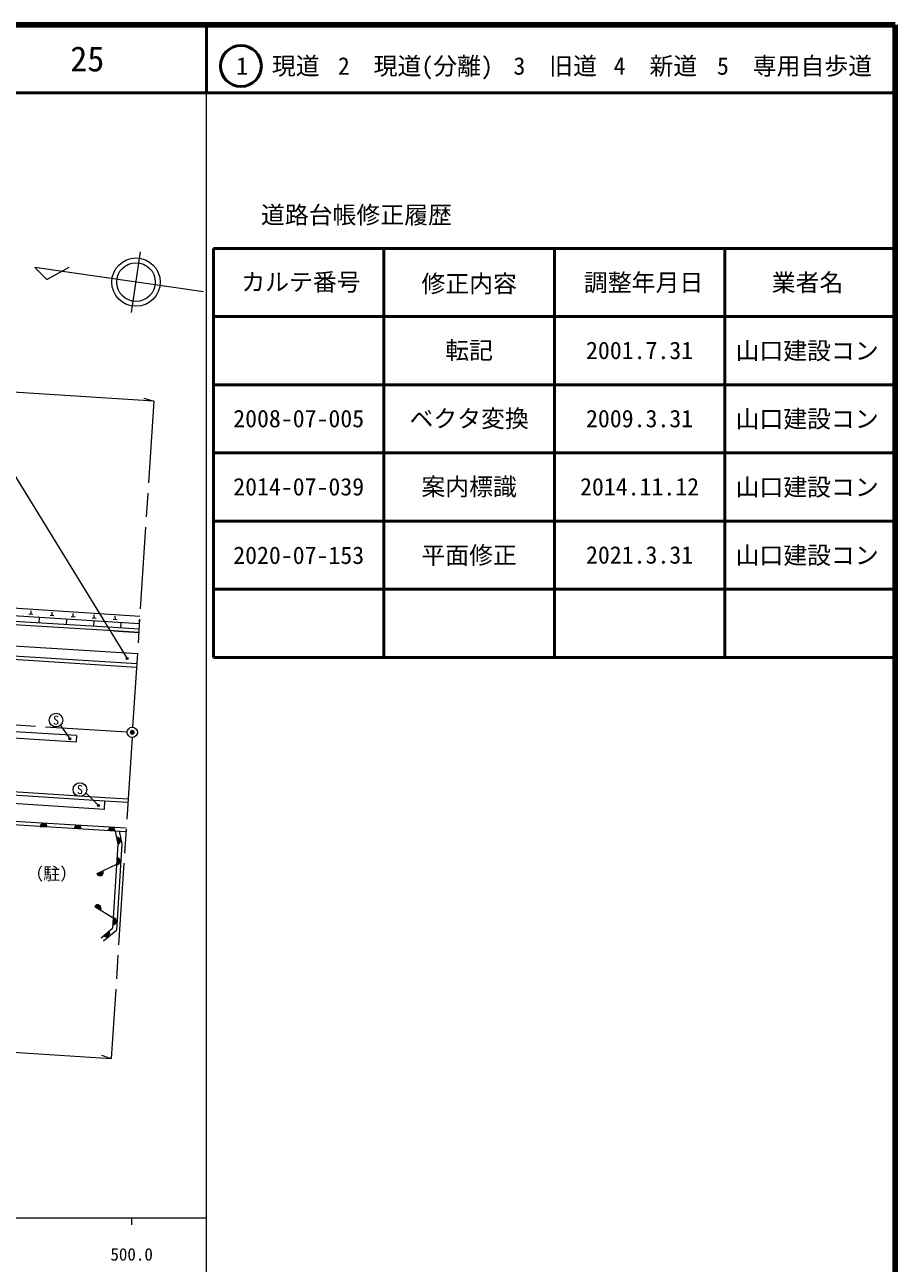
# Model space of a CAD drawing. Units: millimetres, scale not verified. Extents: x 40000 to 680000, y 20000 to 380000.
# Drawn here: x 552324 to 680000, y 198357 to 380000 of the extents above; entities that cross this region are included whole.
import ezdxf
from ezdxf.enums import TextEntityAlignment as Align

# ---------------------------------------------------------------- set-up
doc = ezdxf.new("R2010")
doc.units = ezdxf.units.MM
doc.header["$LTSCALE"] = 1000
doc.header["$PDMODE"] = 32
doc.header["$PDSIZE"] = 500
doc.linetypes.add('CHAIN', pattern=[18.5, 12, -1.5, 3.5, -1.5])
for name, color, linetype, lineweight in [('M-BGD', 7, 'Continuous', 13), ('M-BMK', 2, 'CHAIN', 13), ('M-BMK-SRVR', 3, 'Continuous', 13), ('M-STR-HTXT', 7, 'Continuous', 13), ('M-STR-STRC', 7, 'Continuous', 13), ('M-STR-STRD', 7, 'Continuous', 13), ('M-TTL', 2, 'Continuous', 140), ('M-TTL-BAND', 7, 'Continuous', 13), ('M-TTL-FRAM', 2, 'Continuous', 50), ('M-TTL-LINE', 7, 'Continuous', 50)]:
    doc.layers.add(name, color=color, linetype=linetype, lineweight=lineweight)
doc.layers.add('M-OTRS', color=6, linetype='Continuous')
doc.layers.add('M-TTL-TXT', color=7, linetype='Continuous')
doc.styles.add('ＭＳ ゴシック', font='')
doc.styles.get('ＭＳ ゴシック').set_extended_font_data('MS Gothic')

msp = doc.modelspace()

# ---------------------------------------------------------------- linework, layer by layer
at = {"layer": 'M-BGD'}
for p, q in [((569195, 293225), (459571, 300271)), ((565321, 291092), (495549, 295429)), ((565351, 291592), (495579, 295920)), ((569125, 292134), (506413, 296071)), ((568846, 287738), (491484, 292585)), ((552944, 293594), (553525, 293564)), ((553164, 293704), (553315, 293694)), ((553234, 293814), (553264, 293814)), ((553254, 293814), (553264, 294054)), ((554446, 293063), (554386, 292272)), ((556028, 293404), (556609, 293364)), ((556258, 293504), (556399, 293494)), ((556318, 293614), (556349, 293614)), ((556339, 293614), (556349, 293854)), ((558441, 292803), (558391, 292032)), ((559112, 293204), (559703, 293164)), ((559342, 293304), (559483, 293294)), ((559403, 293424), (559443, 293424)), ((559423, 293424), (559433, 293664)), ((562196, 293004), (562787, 292974)), ((562437, 292553), (562387, 291782)), ((562427, 293114), (562567, 293104)), ((562487, 293224), (562527, 293224)), ((562507, 293224), (562517, 293465)), ((565280, 292814), (565871, 292774)), ((565511, 292914), (565661, 292904)), ((565571, 293024), (565611, 293024)), ((565591, 293024), (565601, 293265)), ((568995, 292574), (569155, 292564)), ((568746, 286256), (491394, 291103)), ((569045, 290862), (565321, 291092)), ((565321, 291092), (569045, 290862)), ((569075, 291363), (565351, 291592)), ((566432, 292284), (566382, 291533)), ((568716, 285755), (491364, 290602)), ((564042, 266139), (369346, 278622)), ((564072, 266640), (369376, 279123)), ((563962, 264907), (389102, 276111)), ((567156, 261644), (509731, 265201)), ((567186, 262144), (509761, 265702)), ((564042, 266139), (563962, 264907)), ((567436, 265929), (564042, 266139)), ((567466, 266430), (564072, 266640)), ((554594, 262435), (555589, 262431)), ((554614, 262537), (555568, 262539)), ((555589, 262431), (554614, 262537)), ((554672, 262663), (555458, 262739)), ((555568, 262539), (554672, 262663)), ((555458, 262739), (554905, 262857)), ((554905, 262857), (555263, 262470)), ((559592, 262155), (560578, 262139)), ((560578, 262139), (559620, 262278)), ((559620, 262278), (560546, 262267)), ((559735, 262440), (560407, 262454)), ((560546, 262267), (559735, 262440)), ((560407, 262454), (560023, 262578)), ((560023, 262578), (560256, 262149)), ((564583, 261854), (565573, 261789)), ((565573, 261789), (564635, 261939)), ((564635, 261939), (565552, 261907)), ((565552, 261907), (564699, 262106)), ((564699, 262106), (565438, 262047)), ((565438, 262047), (564974, 262173)), ((564974, 262173), (565135, 261857)), ((565572, 261742), (565954, 259814)), ((566191, 261703), (566558, 259855)), ((565954, 259814), (565200, 247517)), ((566558, 259855), (565783, 247224)), ((565813, 260800), (566002, 259825)), ((566002, 259825), (565908, 260771)), ((565908, 260771), (566111, 259876)), ((566221, 260503), (565956, 260267)), ((566111, 259876), (566086, 260752)), ((566086, 260752), (566217, 260022)), ((566217, 260022), (566221, 260503)), ((565771, 256820), (562884, 255494)), ((565884, 257809), (565820, 256818)), ((565820, 256818), (565970, 257757)), ((566204, 257418), (565888, 257257)), ((565970, 257757), (565938, 256840)), ((565938, 256840), (566137, 257693)), ((566137, 257693), (566078, 256954)), ((566078, 256954), (566204, 257418)), ((563810, 255861), (562906, 255450)), ((562906, 255450), (563804, 255761)), ((563804, 255761), (562981, 255356)), ((562981, 255356), (563826, 255584)), ((563826, 255584), (563147, 255287)), ((563147, 255287), (563616, 255395)), ((563616, 255395), (563325, 255597)), ((562589, 250683), (565292, 249014)), ((562621, 250725), (563464, 250200)), ((563464, 250200), (562708, 250775)), ((562708, 250775), (563501, 250315)), ((563501, 250315), (562843, 250892)), ((562843, 250892), (563467, 250492)), ((563117, 250821), (563110, 250467)), ((563467, 250492), (563117, 250821)), ((565344, 249005), (565280, 248015)), ((565280, 248015), (565430, 248953)), ((565430, 248953), (565398, 248036)), ((565398, 248036), (565597, 248889)), ((565597, 248889), (565538, 248150)), ((563508, 246085), (565200, 247517)), ((563896, 245627), (565783, 247224)), ((565664, 248615), (565348, 248453)), ((565538, 248150), (565664, 248615)), ((564694, 247019), (563934, 246381)), ((563934, 246381), (564716, 246922)), ((564716, 246922), (564032, 246310)), ((564032, 246310), (564785, 246757)), ((564785, 246757), (564210, 246288)), ((564210, 246288), (564633, 246519)), ((564633, 246519), (564298, 246635))]:
    msp.add_line(p, q, dxfattribs=at)
for centre, start, end in [((555090, 262393), 356.45566, 176.45566), ((560081, 262081), 356.45566, 176.45566), ((565073, 261770), 356.45566, 176.45566), ((565857, 260305), 281.23159, 101.23159), ((565801, 257319), 266.49034, 86.49034), ((563338, 255703), 204.66893, 24.66893), ((563014, 250420), 328.31175, 148.31175), ((565261, 248515), 266.49034, 86.49034), ((564283, 246740), 220.24312, 40.24312)]:
    msp.add_arc(centre, 500, start, end, dxfattribs=at)
at = {"layer": 'M-BMK'}
for p, q in [((571234, 324777), (568146, 276974)), ((567355, 276263), (548861, 277402)), ((568056, 275472), (565008, 228370))]:
    msp.add_line(p, q, dxfattribs=at)
at = {"layer": 'M-BMK-SRVR'}
for p, q in [((567999, 337783), (569279, 346705)), ((578552, 340838), (553779, 344410)), ((553779, 344410), (555542, 342628)), ((555542, 342628), (558826, 344441))]:
    msp.add_line(p, q, dxfattribs=at)
for centre, radius in [((568639, 342259), 3545), ((568639, 342259), 2834), ((568096, 276223), 751)]:
    msp.add_circle(centre, radius, dxfattribs=at)
at = {"layer": 'M-OTRS'}
msp.add_point((568096, 276223), dxfattribs=at)
msp.add_point((568096, 276223), dxfattribs=at)
at = {"layer": 'M-STR-HTXT'}
for p, q in [((558982, 325556), (526072, 327667)), ((571234, 324777), (558982, 325556)), ((569812, 325257), (571234, 324777)), ((386112, 239934), (565008, 228370)), ((563586, 228850), (565008, 228370))]:
    msp.add_line(p, q, dxfattribs=at)
at = {"layer": 'M-STR-STRC'}
for p, q in [((567274, 287177), (536034, 338089)), ((567314, 287007), (567384, 287077)), ((558874, 275401), (557652, 277183)), ((558924, 275240), (558994, 275310)), ((563041, 265588), (561368, 267250)), ((563111, 265448), (563191, 265518))]:
    msp.add_line(p, q, dxfattribs=at)
for centre, radius in [((567344, 287047), 140), ((567344, 287047), 110), ((567344, 287047), 80.1), ((567344, 287047), 50.1), ((567344, 287047), 20), ((556911, 278014), 1001), ((558954, 275270), 140), ((558954, 275270), 110), ((558954, 275270), 80.1), ((558954, 275270), 50.1), ((558954, 275270), 20), ((560417, 267831), 1001), ((563151, 265488), 140), ((563151, 265488), 110), ((563151, 265488), 80.1), ((563151, 265488), 50.1), ((563151, 265488), 20)]:
    msp.add_circle(centre, radius, dxfattribs=at)
at = {"layer": 'M-STR-STRD'}
for p, q in [((559895, 275761), (510220, 278709)), ((529155, 276709), (559845, 274840)), ((559895, 275761), (559845, 274840))]:
    msp.add_line(p, q, dxfattribs=at)
at = {"layer": 'M-TTL'}
for p, q in [((680000, 380000), (40000, 380000)), ((680000, 20000), (680000, 380000))]:
    msp.add_line(p, q, dxfattribs=at)
at = {"layer": 'M-TTL-BAND'}
for p, q in [((579000, 20000), (579000, 370000)), ((40000, 205000), (579000, 205000)), ((568000, 205000), (568000, 204000))]:
    msp.add_line(p, q, dxfattribs=at)
at = {"layer": 'M-TTL-FRAM'}
for p, q in [((580000, 347197), (580000, 287197)), ((580000, 347197), (680000, 347197)), ((580000, 287197), (680000, 287197))]:
    msp.add_line(p, q, dxfattribs=at)
at = {"layer": 'M-TTL-LINE'}
for p, q in [((579000, 380000), (579000, 370000)), ((40000, 370000), (680000, 370000)), ((605000, 347197), (605000, 287197)), ((630000, 347197), (630000, 287197)), ((655000, 347197), (655000, 287197)), ((580000, 337197), (680000, 337197)), ((580000, 327197), (680000, 327197)), ((580000, 317197), (680000, 317197)), ((580000, 307197), (680000, 307197)), ((580000, 297197), (680000, 297197))]:
    msp.add_line(p, q, dxfattribs=at)
msp.add_circle((584031, 373958), 3000, dxfattribs=at)

# ---------------------------------------------------------------- texts
at = {"layer": 'M-BGD', "style": 'ＭＳ ゴシック'}
msp.add_text('（駐）', height=1833, rotation=0.007, dxfattribs=at).set_placement((552526, 254010), align=Align.BOTTOM_LEFT)
at = {"layer": 'M-STR-STRC', "style": 'ＭＳ ゴシック'}
for p in [(556916, 278009), (560415, 267833)]:
    msp.add_text('S', height=1320, rotation=359, dxfattribs=at).set_placement(p, align=Align.MIDDLE_CENTER)
at = {"layer": 'M-TTL-BAND', "style": 'ＭＳ ゴシック'}
msp.add_text('500.0', height=1833, dxfattribs=at).set_placement((568000, 198195), align=Align.BOTTOM_CENTER)
at = {"layer": 'M-TTL-TXT', "style": 'ＭＳ ゴシック'}
for s, height, p in [('25', 3666, (561497, 375000)), ('1\u3000現道', 2566, (589448, 373958)), ('2\u3000現道(分離)', 2566, (609619, 373958)), ('3\u3000旧道', 2566, (630121, 373958)), ('4\u3000新道', 2566, (644824, 373958)), ('5\u3000専用自歩道', 2566, (665228, 373958)), ('道路台帳修正履歴', 2566, (600968, 352113)), ('カルテ番号', 2566, (592839, 342277)), ('修正内容', 2566, (617509, 342023)), ('調整年月日', 2566, (643089, 342197)), ('業者名', 2566, (667134, 342197)), ('転記', 2566, (617500, 332245)), ('2001.7.31', 2566, (642500, 332245)), ('山口建設コン', 2566, (667077, 332189)), ('2008-07-005', 2566, (592500, 322245)), ('ベクタ変換', 2566, (617500, 322245)), ('2009.3.31', 2566, (642500, 322245)), ('山口建設コン', 2566, (667077, 322189)), ('2014-07-039', 2566, (592500, 312245)), ('案内標識', 2566, (617500, 312245)), ('2014.11.12', 2566, (642500, 312245)), ('山口建設コン', 2566, (667077, 312189)), ('2020-07-153', 2566, (592500, 302197)), ('平面修正', 2566, (617500, 302197)), ('2021.3.31', 2566, (642500, 302245)), ('山口建設コン', 2566, (667077, 302189))]:
    msp.add_text(s, height=height, dxfattribs=at).set_placement(p, align=Align.MIDDLE_CENTER)

doc.saveas('drawing.dxf')
